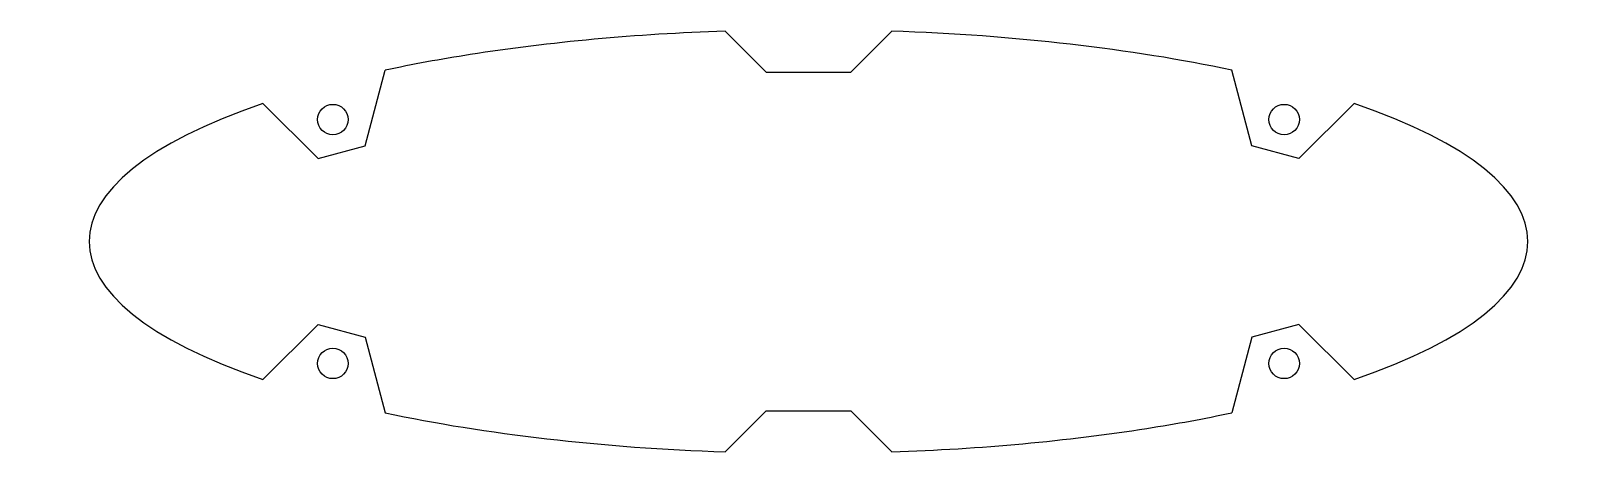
# Model space of a CAD drawing. Header units: millimetres. Extents: x -92 to 92, y -25 to 25.
import ezdxf

# ---------------------------------------------------------------- set-up
doc = ezdxf.new("R2010")
doc.units = ezdxf.units.MM
doc.layers.get('0').update_dxf_attribs({"linetype": 'CONTINUOUS'})

msp = doc.modelspace()

# ---------------------------------------------------------------- linework, layer by layer
for p, q in [((-9.83, 24.83), (-5, 20)), ((5, 20), (9.83, 24.83)), ((-52.36, 11.29), (-50, 20.22)), ((52.36, 11.29), (50, 20.22)), ((-5, 20), (5, 20)), ((-64.48, 16.29), (-57.92, 9.78)), ((64.48, 16.29), (57.92, 9.78)), ((-57.92, 9.78), (-52.36, 11.29)), ((57.92, 9.78), (52.36, 11.29)), ((-64.48, -16.29), (-57.92, -9.78)), ((-57.92, -9.78), (-52.36, -11.29)), ((57.92, -9.78), (52.36, -11.29)), ((64.48, -16.29), (57.92, -9.78)), ((-52.36, -11.29), (-50, -20.22)), ((52.36, -11.29), (50, -20.22)), ((-9.83, -24.83), (-5, -20)), ((-5, -20), (5, -20)), ((5, -20), (9.83, -24.83))]:
    msp.add_line(p, q)
for centre in [(-56.19, 14.39), (56.19, 14.39), (-56.19, -14.39), (56.19, -14.39)]:
    msp.add_circle(centre, 1.8)
for start_param, end_param in [(1.686729, 2.060285), (0.941921, 1.454864), (2.060285, 2.199671), (2.431883, 3.851302), (5.573476, 6.992895), (4.083514, 4.596457), (5.201878, 5.341264), (4.828321, 5.201878)]:
    msp.add_ellipse((0, 0), major_axis=(85, 0), ratio=0.294118, start_param=start_param, end_param=end_param)

doc.saveas('drawing.dxf')
